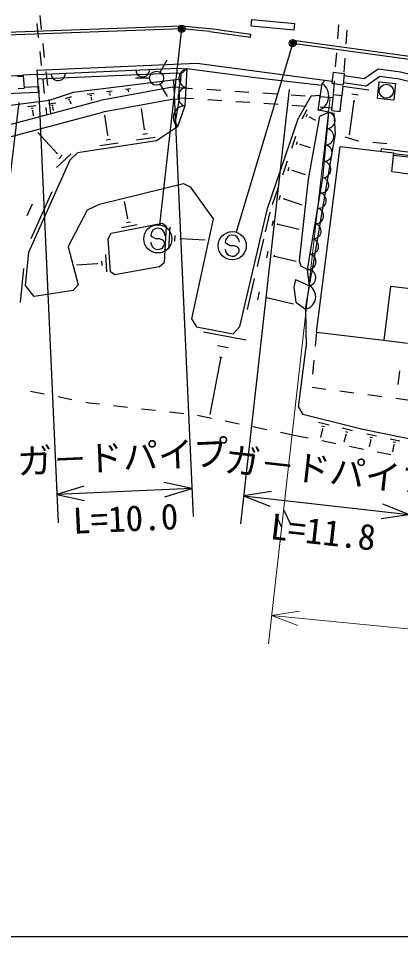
# Model space of a CAD drawing. Units: millimetres, scale not verified. Extents: x 40000 to 680000, y 20000 to 380000.
# Drawn here: x 500084 to 527206, y 205000 to 270142 of the extents above; entities that cross this region are included whole.
import ezdxf
from ezdxf.enums import TextEntityAlignment as Align

# ---------------------------------------------------------------- set-up
doc = ezdxf.new("R2010")
doc.units = ezdxf.units.MM
doc.header["$LTSCALE"] = 1000
doc.header["$PDMODE"] = 32
doc.header["$PDSIZE"] = 500
for name, color, linetype, lineweight in [('M-BGD', 7, 'Continuous', 25), ('M-STR-HTXT', 7, 'Continuous', 13), ('M-STR-STRC', 7, 'Continuous', 25), ('M-TTL-BAND', 7, 'Continuous', 25)]:
    doc.layers.add(name, color=color, linetype=linetype, lineweight=lineweight)
doc.styles.add('@ＭＳ ゴシック', font='')
doc.styles.add('ＭＳ ゴシック', font='')
doc.styles.get('@ＭＳ ゴシック').set_extended_font_data('@MS Gothic')
doc.styles.get('ＭＳ ゴシック').set_extended_font_data('MS Gothic')

msp = doc.modelspace()

# ---------------------------------------------------------------- linework, layer by layer
at = {"layer": 'M-BGD'}
for p, q in [((501732, 269351), (501624, 270346)), ((501384, 269777), (501492, 268782)), ((516612, 269617), (516655, 270065)), ((516655, 270065), (519691, 269772)), ((519648, 269324), (519691, 269772)), ((522743, 268697), (522816, 269694)), ((511682, 269402), (491469, 268683)), ((511688, 269592), (491477, 268874)), ((513677, 269200), (511682, 269402)), ((514349, 269322), (511688, 269592)), ((513677, 269200), (516548, 268802)), ((514349, 269322), (516578, 269014)), ((516612, 269617), (519648, 269324)), ((523389, 269312), (523316, 268315)), ((516548, 268802), (516578, 269014)), ((519575, 268534), (519584, 268597)), ((519584, 268597), (527842, 267452)), ((501600, 267788), (501708, 266794)), ((501948, 267363), (501840, 268357)), ((519703, 268364), (527813, 267240)), ((510139, 266327), (510639, 267193)), ((522596, 266702), (522670, 267699)), ((523243, 267317), (523169, 266320)), ((501401, 266457), (512753, 266971)), ((501401, 266457), (501414, 266157)), ((501414, 266157), (511358, 266608)), ((511358, 266608), (512027, 266554)), ((511627, 266213), (512027, 266554)), ((512027, 266554), (511896, 263927)), ((516895, 265913), (512028, 266554)), ((512753, 266971), (522342, 265693)), ((524628, 265879), (525608, 266571)), ((525608, 266571), (527189, 266352)), ((491371, 265702), (500436, 266113)), ((500030, 266031), (500439, 266052)), ((501414, 266157), (500436, 266113)), ((500436, 266113), (500484, 265193)), ((501414, 266157), (501479, 264911)), ((501430, 265854), (511372, 266271)), ((501815, 265800), (501923, 264806)), ((502163, 265375), (502055, 266369)), ((503996, 264904), (511605, 265854)), ((509389, 265894), (508389, 265894)), ((511372, 266271), (511627, 266213)), ((511605, 265854), (511481, 265291)), ((511605, 265854), (511627, 266213)), ((521612, 265385), (516895, 265913)), ((522415, 266337), (522325, 265542)), ((522415, 266337), (523207, 266227)), ((523207, 266227), (523117, 265432)), ((523190, 266078), (524628, 265879)), ((524756, 265356), (525735, 266049)), ((525735, 266049), (526924, 265884)), ((533955, 264088), (526924, 265884)), ((527189, 266352), (534003, 264586)), ((500075, 265172), (500484, 265193)), ((500481, 265254), (501459, 265304)), ((511011, 265266), (505891, 264321)), ((507685, 265113), (508044, 265158)), ((510139, 265461), (510639, 264595)), ((511011, 265266), (511481, 265291)), ((511525, 264442), (511481, 265291)), ((512447, 265155), (511485, 265218)), ((521358, 263620), (521633, 265528)), ((521633, 265528), (521842, 265760)), ((522325, 265542), (523117, 265432)), ((522450, 264707), (522523, 265705)), ((523096, 265323), (523045, 264638)), ((523108, 265332), (524940, 265078)), ((523134, 265581), (524756, 265356)), ((525560, 264481), (525684, 265635)), ((525684, 265635), (526841, 265510)), ((526841, 265510), (526717, 264357)), ((498038, 264774), (501479, 264911)), ((502283, 264342), (503996, 264904)), ((503422, 264453), (503878, 264602)), ((504963, 264773), (505459, 264835)), ((505165, 264672), (505289, 264688)), ((505227, 264554), (505258, 264558)), ((505242, 264556), (505269, 264342)), ((506338, 264945), (506739, 264995)), ((506501, 264864), (506601, 264876)), ((506551, 264768), (506576, 264771)), ((506564, 264770), (506575, 264677)), ((507831, 265040), (507921, 265051)), ((507876, 264954), (507898, 264957)), ((507887, 264956), (507891, 264923)), ((511521, 264514), (512519, 264449)), ((514442, 265024), (513445, 265089)), ((516438, 264893), (515440, 264959)), ((518434, 264762), (517436, 264828)), ((520430, 264631), (519432, 264697)), ((520849, 264652), (519960, 263091)), ((520849, 264652), (521511, 264685)), ((522425, 264500), (521427, 264566)), ((522320, 263597), (522450, 264707)), ((523045, 264638), (522450, 264707)), ((522916, 263527), (523045, 264638)), ((523732, 264779), (524190, 264715)), ((525560, 264481), (526717, 264357)), ((490996, 260357), (505891, 264321)), ((497715, 263749), (502283, 264342)), ((500737, 263889), (501356, 263970)), ((502222, 264082), (502736, 264149)), ((502379, 263386), (502271, 264381)), ((502432, 263979), (502560, 263995)), ((502497, 263856), (502529, 263861)), ((502513, 263858), (502544, 263617)), ((503630, 264395), (503744, 264432)), ((503711, 264295), (503739, 264305)), ((503725, 264300), (503797, 264079)), ((511111, 264420), (506078, 263491)), ((511111, 264420), (511525, 264442)), ((511244, 262802), (511525, 264442)), ((511896, 263927), (511382, 262454)), ((513517, 264383), (514515, 264318)), ((515513, 264252), (516510, 264187)), ((517508, 264121), (518506, 264056)), ((519504, 263990), (520502, 263925)), ((521500, 263859), (522344, 263804)), ((523897, 264289), (523564, 261886)), ((523840, 264297), (523954, 264281)), ((491174, 259524), (506078, 263491)), ((500989, 263765), (501144, 263785)), ((501067, 263617), (501106, 263622)), ((501086, 263620), (501137, 263228)), ((502031, 263812), (502086, 263308)), ((506421, 261847), (506207, 263272)), ((509033, 262259), (508810, 263742)), ((520208, 263021), (520583, 263679)), ((520513, 263174), (520607, 263339)), ((521451, 263183), (520636, 258730)), ((520713, 263142), (520736, 263183)), ((522108, 263479), (521358, 263620)), ((522108, 263479), (521451, 263183)), ((521696, 258840), (522108, 263479)), ((522108, 263479), (522455, 263421)), ((522320, 263597), (522916, 263527)), ((522455, 263421), (522556, 261940)), ((511382, 262454), (511244, 262802)), ((517754, 256646), (519960, 263091)), ((520724, 263163), (521162, 262914)), ((502831, 260566), (501460, 262034)), ((509250, 261951), (508917, 261901)), ((509075, 262266), (508992, 262253)), ((511382, 262454), (509891, 261454)), ((522556, 261940), (522350, 260736)), ((509891, 261454), (504285, 260611)), ((507166, 261297), (505872, 261102)), ((506632, 261548), (506308, 261499)), ((506462, 261853), (506381, 261841)), ((509800, 261693), (508467, 261493)), ((519490, 260945), (519780, 261793)), ((519811, 261190), (519883, 261402)), ((520050, 261197), (520068, 261250)), ((520059, 261224), (520795, 260972)), ((524124, 261454), (523279, 261716)), ((524239, 261442), (524124, 261454)), ((526228, 261231), (525234, 261336)), ((502864, 260596), (502799, 260536)), ((504285, 260611), (503725, 260087)), ((522350, 260736), (520890, 252053)), ((521240, 247890), (522905, 261041)), ((522905, 261041), (526735, 260601)), ((525822, 260706), (525844, 260884)), ((528290, 260575), (525844, 260884)), ((526583, 259279), (526735, 260601)), ((503725, 260087), (500801, 253529)), ((503835, 260532), (502797, 259563)), ((503203, 260428), (502944, 260185)), ((518840, 259046), (519182, 260046)), ((526716, 260439), (527708, 260314)), ((528284, 260336), (526727, 260533)), ((519218, 259335), (519304, 259585)), ((519501, 259344), (519522, 259406)), ((519511, 259375), (520444, 259056)), ((526583, 259279), (531382, 258620)), ((520636, 258730), (520005, 252935)), ((520608, 252332), (521696, 258840)), ((505833, 256969), (511809, 258418)), ((511809, 258418), (512271, 258184)), ((512271, 258184), (513906, 255930)), ((518116, 256931), (518540, 258169)), ((502452, 257847), (500957, 254493)), ((518585, 257289), (518691, 257599)), ((518934, 257299), (518960, 257377)), ((518947, 257338), (520193, 256912)), ((501053, 256963), (500679, 256124)), ((504984, 256556), (505833, 256969)), ((507841, 255956), (507606, 257142)), ((503615, 253944), (504984, 256556)), ((515793, 248293), (517754, 256646)), ((517627, 255010), (517954, 256402)), ((506677, 254898), (510304, 255616)), ((507399, 255296), (508501, 255514)), ((507757, 255653), (508033, 255708)), ((507806, 255949), (507875, 255963)), ((510304, 255616), (510578, 255392)), ((510578, 255392), (510439, 252834)), ((513906, 255930), (512374, 248820)), ((518097, 255450), (518179, 255798)), ((518476, 255499), (518496, 255586)), ((518486, 255543), (520001, 255187)), ((506461, 254502), (506677, 254898)), ((510827, 255351), (510740, 253766)), ((511190, 254735), (511169, 254338)), ((506618, 252166), (506461, 254502)), ((511579, 254565), (511573, 254465)), ((511576, 254515), (513328, 254420)), ((517047, 252538), (517502, 254480)), ((500801, 253529), (500574, 251219)), ((503615, 253944), (504332, 251250)), ((517703, 253152), (517817, 253638)), ((505707, 252695), (505702, 252773)), ((506026, 252600), (506005, 252910)), ((506369, 252154), (506285, 253398)), ((510064, 252524), (510439, 252834)), ((518231, 253220), (518260, 253342)), ((518245, 253281), (519785, 252919)), ((520005, 252935), (520120, 252580)), ((500439, 252399), (500201, 249984)), ((505705, 252734), (504217, 252634)), ((506932, 251943), (506618, 252166)), ((510064, 252524), (506932, 251943)), ((520120, 252580), (520608, 252332)), ((520748, 251176), (520608, 252332)), ((516331, 249492), (516847, 251688)), ((519747, 251627), (519636, 251073)), ((519747, 251627), (520748, 251176)), ((520748, 251176), (520890, 252053)), ((501203, 250423), (500574, 251219)), ((503982, 250831), (501203, 250423)), ((503982, 250831), (504332, 251250)), ((519636, 251073), (519771, 250004)), ((520463, 249511), (520748, 251176)), ((526482, 251149), (526007, 247302)), ((526482, 251149), (532332, 250428)), ((517074, 250186), (517202, 250735)), ((517671, 250263), (517703, 250401)), ((517687, 250332), (519595, 249884)), ((519771, 250004), (520463, 249511)), ((520463, 249511), (520507, 246835)), ((512374, 248820), (512731, 248263)), ((512731, 248263), (515315, 247771)), ((515315, 247771), (515793, 248293)), ((513219, 247915), (516249, 247339)), ((521240, 247890), (521141, 246895)), ((521240, 247890), (526007, 247302)), ((514211, 246942), (514968, 246797)), ((526007, 247302), (527694, 247094)), ((519954, 242554), (520507, 246835)), ((514445, 246112), (513669, 242035)), ((514351, 246130), (514540, 246094)), ((521042, 245900), (520942, 244905)), ((527134, 245148), (526999, 244157)), ((501917, 243482), (500936, 243677)), ((520918, 243969), (521909, 243839)), ((522901, 243709), (523892, 243580)), ((503878, 243092), (502898, 243287)), ((524884, 243450), (525875, 243320)), ((526867, 243190), (527859, 243061)), ((505109, 242847), (504859, 242896)), ((505850, 242763), (505109, 242847)), ((507837, 242540), (506843, 242652)), ((509824, 242316), (508831, 242428)), ((519954, 242554), (520257, 242043)), ((511812, 242093), (510818, 242205)), ((513783, 241768), (512804, 241970)), ((524519, 240981), (520257, 242043)), ((515743, 241366), (514763, 241567)), ((517702, 240964), (516722, 241165)), ((521384, 241505), (522137, 241317)), ((521666, 241034), (521510, 240406)), ((521619, 241246), (521807, 241199)), ((521643, 241040), (521690, 241028)), ((523061, 241087), (523777, 240908)), ((519661, 240562), (518681, 240763)), ((520641, 240363), (519661, 240562)), ((523330, 240640), (523187, 240067)), ((523285, 240841), (523464, 240796)), ((523307, 240645), (523352, 240634)), ((531798, 239474), (524519, 240981)), ((524814, 240665), (525488, 240525)), ((525032, 240444), (525200, 240409)), ((522601, 239965), (521621, 240164)), ((524561, 239566), (523581, 239765)), ((525081, 240258), (524973, 239738)), ((525060, 240262), (525102, 240254)), ((526466, 240323), (527138, 240184)), ((526733, 239918), (526626, 239402)), ((526683, 240103), (526851, 240068)), ((526712, 239922), (526754, 239913)), ((526521, 239168), (525541, 239367)), ((518920, 235248), (519348, 234344)), ((518318, 234963), (518745, 234059))]:
    msp.add_line(p, q, dxfattribs=at)
for centre in [(509889, 265894), (526192, 264977)]:
    msp.add_circle(centre, 500, dxfattribs=at)
for centre, radius, start, end in [((508907, 266497), 500, 182.59598, 2.59598), ((512152, 265889), 676, 100.60714, 253.66133), ((502913, 266225), 500, 182.59598, 2.59598), ((512086, 264576), 676, 100.60714, 253.66133), ((521036, 264640), 1069, 287.49813, 56.10951), ((511903, 263098), 829, 90.50644, 231.00142), ((521974, 262907), 588, 272.9678, 76.89227), ((521872, 261747), 588, 272.9678, 76.89227), ((521769, 260587), 588, 272.9678, 76.89227), ((521666, 259427), 588, 272.9678, 76.89227), ((521556, 258306), 552, 265.68218, 75.32537), ((521375, 257221), 552, 265.68218, 75.32537), ((521193, 256137), 552, 265.68218, 75.32537), ((521012, 255052), 552, 265.68218, 75.32537), ((520831, 253967), 552, 265.68218, 75.32537), ((520649, 252883), 552, 265.68218, 75.32537), ((520596, 251744), 588, 284.99483, 88.89444), ((520266, 250402), 912, 282.47084, 58.08848)]:
    msp.add_arc(centre, radius, start, end, dxfattribs=at)
at = {"layer": 'M-STR-HTXT'}
for p, q in [((522212, 264548), (517825, 225783)), ((520023, 228098), (518050, 227771)), ((558410, 223833), (518050, 227771)), ((518050, 227771), (519923, 227068))]:
    msp.add_line(p, q, dxfattribs=at)
at = {"layer": 'M-STR-STRC'}
for p, q in [((511667, 269404), (510092, 255492)), ((519512, 268241), (515545, 254972)), ((501515, 265332), (502904, 234364)), ((511094, 265762), (512483, 234793)), ((519297, 265091), (515843, 234284)), ((500116, 264166), (496399, 233390)), ((509585, 254639), (509485, 254757)), ((509830, 254500), (509585, 254639)), ((510130, 254497), (509830, 254500)), ((510375, 254386), (510130, 254497)), ((510481, 254249), (510375, 254386)), ((514863, 254154), (514763, 254272)), ((515108, 254015), (514863, 254154)), ((515409, 254012), (515108, 254015)), ((515654, 253900), (515409, 254012)), ((515760, 253764), (515654, 253900)), ((512393, 236791), (510440, 237222)), ((504721, 236965), (502815, 236362)), ((512393, 236791), (502815, 236362)), ((510487, 236188), (512393, 236791)), ((518044, 236570), (516066, 236271)), ((502815, 236362), (504768, 235931)), ((516066, 236271), (527793, 234956)), ((516066, 236271), (517928, 235541)), ((527793, 234956), (525931, 235686)), ((525815, 234657), (527793, 234956))]:
    msp.add_line(p, q, dxfattribs=at)
for centre, radius in [((511666, 269401), 150), ((511666, 269401), 120), ((511666, 269401), 90), ((511666, 269401), 60), ((511666, 269401), 30), ((519555, 268385), 150), ((519555, 268385), 120), ((519555, 268385), 90), ((519555, 268385), 60), ((519555, 268385), 30), ((509980, 254499), 1000), ((515258, 254013), 1000)]:
    msp.add_circle(centre, radius, dxfattribs=at)
for centre, start, end in [((509985, 254753), 359.55488, 179.55488), ((515263, 254268), 359.55488, 179.55488), ((509981, 254253), 179.55488, 359.55488), ((515260, 253768), 179.55488, 359.55488)]:
    msp.add_arc(centre, 500, start, end, dxfattribs=at)
for p in [(511666, 269401), (519555, 268385)]:
    msp.add_point(p, dxfattribs=at)
at = {"layer": 'M-TTL-BAND'}
msp.add_line((40000, 205000), (579000, 205000), dxfattribs=at)

# ---------------------------------------------------------------- texts
at = {"layer": 'M-STR-STRC', "style": 'ＭＳ ゴシック'}
for rotation, p in [(2.568, (507559, 237575)), (353.603, (522041, 236608))]:
    msp.add_text('ガ－ドパイプ', height=1833, rotation=rotation, dxfattribs=at).set_placement(p, align=Align.BOTTOM_CENTER)
at = {"layer": 'M-STR-STRC', "style": '@ＭＳ ゴシック'}
for s, rotation, p in [('L=10.0', 2.568, (507649, 235577)), ('L=11.8', 353.603, (521818, 234620))]:
    msp.add_text(s, height=1833, rotation=rotation, dxfattribs=at).set_placement(p, align=Align.TOP_CENTER)

doc.saveas('drawing.dxf')
